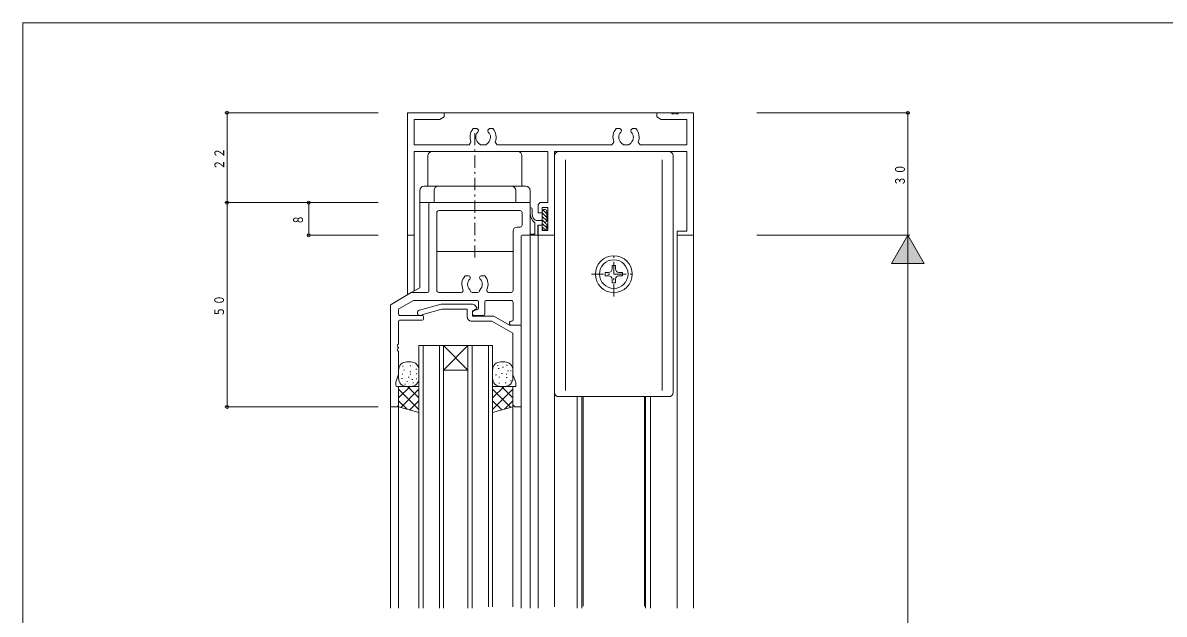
# Model space of a CAD drawing. Units: millimetres on the paper. Extents: x -397 to 397, y -282 to 282.
# Drawn here: x -393.9 to -114.4, y 134.6 to 279.3 of the extents above; entities that cross this region are included whole.
import ezdxf
from ezdxf.enums import TextEntityAlignment as Align

# ---------------------------------------------------------------- set-up
doc = ezdxf.new("R2010")
doc.units = ezdxf.units.MM
doc.linetypes.add('USER3', pattern=[5.5, 3, -1, 0.5, -1])
for name, color, linetype, lineweight in [('0-1_YKK_ZWAK', 7, 'Continuous', 18), ('0-3_YKK_11', 7, 'Continuous', 18), ('0-4_YKK_12', 2, 'Continuous', 18), ('0-6_YKK_13', 4, 'Continuous', 18), ('0-7_YKK_D', 6, 'Continuous', 18)]:
    doc.layers.add(name, color=color, linetype=linetype, lineweight=lineweight)
doc.styles.add('ＭＳ ゴシック', font='')
doc.styles.get('ＭＳ ゴシック').set_extended_font_data('MS Gothic')

msp = doc.modelspace()

# ---------------------------------------------------------------- linework, layer by layer
at = {"layer": '0-1_YKK_ZWAK'}
for p in [(-393.908, -245.7), (376.092, 279.3)]:
    msp.add_line(p, (-393.908, 279.3), dxfattribs=at)
at = {"layer": '0-3_YKK_11'}
for p, q in [((-299.708, 257.3), (-299.708, 227.3)), ((-290.708, 257.3), (-299.708, 257.3)), ((-290.708, 256.3), (-290.708, 257.3)), ((-238.708, 257.3), (-238.708, 256.3)), ((-235.008, 257.3), (-238.708, 257.3)), ((-235.008, 257), (-235.008, 257.3)), ((-234.408, 257.3), (-234.408, 257)), ((-234.008, 257.3), (-234.408, 257.3)), ((-234.008, 257), (-234.008, 257.3)), ((-233.408, 257.3), (-233.408, 257)), ((-229.708, 257.3), (-233.408, 257.3)), ((-229.708, 227.3), (-229.708, 257.3)), ((-298.058, 255.65), (-291.834, 255.65)), ((-298.058, 249.45), (-298.058, 255.65)), ((-291.834, 255.65), (-290.708, 256.3)), ((-238.708, 256.3), (-237.583, 255.65)), ((-237.583, 255.65), (-231.358, 255.65)), ((-234.408, 257), (-235.008, 257)), ((-233.408, 257), (-234.008, 257)), ((-231.358, 255.65), (-231.358, 249.45)), ((-282.758, 253.4), (-283.623, 253.4)), ((-282.358, 253), (-282.758, 253.4)), ((-282.477, 252.577), (-282.358, 252.861)), ((-282.358, 252.861), (-282.358, 253)), ((-279.658, 253.4), (-280.058, 253)), ((-280.058, 253), (-280.058, 252.861)), ((-280.058, 252.861), (-279.94, 252.577)), ((-278.794, 253.4), (-279.658, 253.4)), ((-247.758, 253.4), (-248.623, 253.4)), ((-247.358, 253), (-247.758, 253.4)), ((-247.477, 252.577), (-247.358, 252.861)), ((-247.358, 252.861), (-247.358, 253)), ((-244.658, 253.4), (-245.058, 253)), ((-245.058, 253), (-245.058, 252.861)), ((-245.058, 252.861), (-244.94, 252.577)), ((-243.794, 253.4), (-244.658, 253.4)), ((-284.653, 249.45), (-298.058, 249.45)), ((-284.188, 250.132), (-284.653, 249.45)), ((-282.355, 249.843), (-282.419, 249.968)), ((-281.858, 249.4), (-282.355, 249.843)), ((-280.558, 249.4), (-281.858, 249.4)), ((-280.062, 249.843), (-280.558, 249.4)), ((-279.998, 249.968), (-280.062, 249.843)), ((-277.764, 249.45), (-278.229, 250.132)), ((-249.653, 249.45), (-277.764, 249.45)), ((-249.188, 250.132), (-249.653, 249.45)), ((-247.355, 249.843), (-247.419, 249.968)), ((-246.858, 249.4), (-247.355, 249.843)), ((-245.558, 249.4), (-246.858, 249.4)), ((-245.062, 249.843), (-245.558, 249.4)), ((-244.998, 249.968), (-245.062, 249.843)), ((-242.764, 249.45), (-243.229, 250.132)), ((-231.358, 249.45), (-242.764, 249.45)), ((-298.058, 247.8), (-265.358, 247.8)), ((-298.058, 227.3), (-298.058, 247.8)), ((-265.358, 247.8), (-265.358, 235.3)), ((-263.708, 247.8), (-231.358, 247.8)), ((-263.708, 227.3), (-263.708, 247.8)), ((-231.358, 247.8), (-231.358, 228.3)), ((-294.508, 235), (-294.508, 213.598)), ((-275.708, 235.3), (-294.208, 235.3)), ((-270.008, 235.3), (-275.708, 235.3)), ((-269.708, 227.65), (-269.708, 235)), ((-267.208, 235.3), (-267.708, 234.8)), ((-267.708, 234.8), (-267.708, 232.8)), ((-265.358, 235.3), (-267.208, 235.3)), ((-292.558, 229.3), (-292.558, 232.85)), ((-292.058, 233.35), (-272.158, 233.35)), ((-271.658, 232.85), (-271.658, 229.8)), ((-267.708, 232.8), (-266.708, 232.8)), ((-266.708, 234.1), (-265.358, 234.1)), ((-266.708, 232.8), (-266.708, 234.1)), ((-265.358, 234.1), (-265.358, 228.5)), ((-292.558, 213.8), (-292.558, 229.3)), ((-272.158, 229.3), (-272.858, 229.3)), ((-267.708, 229.8), (-267.708, 227.3)), ((-266.708, 229.8), (-267.708, 229.8)), ((-266.708, 228.5), (-266.708, 229.8)), ((-299.708, 227.3), (-298.058, 227.3)), ((-273.858, 228.3), (-273.858, 213.8)), ((-271.908, 205.6), (-271.908, 227.05)), ((-271.608, 227.35), (-270.008, 227.35)), ((-267.708, 227.3), (-263.708, 227.3)), ((-265.358, 228.5), (-266.708, 228.5)), ((-233.708, 228.3), (-233.708, 227.3)), ((-231.358, 228.3), (-233.708, 228.3)), ((-233.708, 227.3), (-229.708, 227.3)), ((-284.758, 217.4), (-285.482, 217.4)), ((-284.358, 217), (-284.358, 216.861)), ((-282.058, 217), (-282.058, 216.861)), ((-280.935, 217.4), (-281.658, 217.4)), ((-303.758, 210.387), (-298.785, 213.258)), ((-298.635, 213.298), (-294.808, 213.298)), ((-286.591, 213.3), (-292.058, 213.3)), ((-282.558, 213.3), (-283.858, 213.3)), ((-274.358, 213.3), (-279.826, 213.3)), ((-303.908, 185.6), (-303.908, 210.127)), ((-301.808, 209.261), (-298.263, 211.308)), ((-298.113, 211.348), (-282.608, 211.348)), ((-296.789, 208.976), (-291.476, 210.4)), ((-291.476, 210.4), (-283.83, 210.4)), ((-282.964, 209.9), (-282.698, 209.441)), ((-282.308, 209.4), (-282.308, 211.048)), ((-280.808, 208), (-280.808, 211.05)), ((-280.508, 211.35), (-274.358, 211.35)), ((-273.858, 210.85), (-273.858, 206.6)), ((-301.958, 208), (-301.958, 209.001)), ((-301.658, 207.7), (-296.108, 207.7)), ((-291.318, 209.2), (-296.006, 207.944)), ((-295.808, 207.4), (-295.808, 206.8)), ((-285.108, 209.2), (-291.318, 209.2)), ((-285.108, 207.3), (-285.108, 209.2)), ((-282.698, 209.441), (-283.808, 208.8)), ((-283.808, 208.8), (-283.808, 207.5)), ((-283.808, 208.427), (-283.808, 208)), ((-283.808, 207.5), (-278.578, 207.5)), ((-283.658, 208.687), (-283.012, 209.06)), ((-281.108, 207.7), (-283.508, 207.7)), ((-282.862, 209.1), (-282.608, 209.1)), ((-278.578, 207.5), (-274.767, 205.3)), ((-301.958, 200.758), (-301.958, 206.2)), ((-301.658, 206.5), (-296.108, 206.5)), ((-279.099, 206.3), (-284.108, 206.3)), ((-273.908, 203.303), (-279.099, 206.3)), ((-274.767, 205.3), (-271.908, 205.3)), ((-274.708, 206), (-274.708, 205.6)), ((-274.158, 206.3), (-274.408, 206.3)), ((-274.408, 205.3), (-272.208, 205.3)), ((-271.908, 205.3), (-271.908, 185.3)), ((-273.908, 193.222), (-273.908, 203.303)), ((-301.958, 199.758), (-301.958, 199.842)), ((-301.958, 193.137), (-301.958, 198.842)), ((-302.59, 191.349), (-301.976, 193.035)), ((-273.208, 191.299), (-273.908, 193.222)), ((-302.608, 191.246), (-302.608, 190.6)), ((-302.208, 190.3), (-302.308, 190.3)), ((-273.908, 190.3), (-273.208, 190.3)), ((-273.908, 185.8), (-273.908, 190.3)), ((-273.208, 190.3), (-273.208, 191.299)), ((-301.908, 185.8), (-301.908, 190)), ((-303.608, 185.3), (-302.408, 185.3)), ((-273.408, 185.3), (-273.908, 185.8)), ((-271.908, 185.3), (-273.408, 185.3))]:
    msp.add_line(p, q, dxfattribs=at)
for centre, radius, start, end in [((-281.208, 251.3), 3.2, 138.9855, 201.39927), ((-281.208, 251.3), 1.8, 134.79283, 227.72278), ((-281.208, 251.3), 1.8, 312.27722, 45.20717), ((-281.208, 251.3), 3.2, 338.60073, 41.0145), ((-246.208, 251.3), 3.2, 138.9855, 201.39927), ((-246.208, 251.3), 1.8, 134.79283, 227.72278), ((-246.208, 251.3), 1.8, 312.27722, 45.20717), ((-246.208, 251.3), 3.2, 338.60073, 41.0145), ((-294.208, 235), 0.3, 90, 180), ((-270.008, 235), 0.3, 0, 90), ((-292.058, 232.85), 0.5, 90, 180), ((-272.158, 232.85), 0.5, 0, 90), ((-272.858, 228.3), 1, 90, 180), ((-272.158, 229.8), 0.5, 270, 0), ((-271.608, 227.05), 0.3, 90, 180), ((-270.008, 227.65), 0.3, 270, 0), ((-283.208, 215.3), 3.2, 141.63349, 203.91653), ((-285.482, 217.1), 0.3, 90, 141.63349), ((-283.208, 215.3), 1.8, 134.79283, 226.34094), ((-284.758, 217), 0.4, 0, 90), ((-284.758, 216.861), 0.4, 314.79283, 0), ((-281.658, 217), 0.4, 90, 180), ((-281.658, 216.861), 0.4, 180, 225.20717), ((-283.208, 215.3), 1.8, 313.65906, 45.20717), ((-280.935, 217.1), 0.3, 38.36651, 90), ((-283.208, 215.3), 3.2, 336.08347, 38.36651), ((-298.635, 212.998), 0.3, 90, 120), ((-294.808, 213.598), 0.3, 270, 0), ((-292.058, 213.8), 0.5, 180, 270), ((-286.591, 213.8), 0.5, 270, 23.91653), ((-284.658, 213.781), 0.3, 1.38005, 46.34094), ((-283.858, 213.8), 0.5, 181.38005, 270), ((-282.558, 213.8), 0.5, 270, 358.61995), ((-281.759, 213.781), 0.3, 133.65906, 178.61995), ((-279.826, 213.8), 0.5, 156.08347, 270), ((-274.358, 213.8), 0.5, 270, 0), ((-303.608, 210.127), 0.3, 120, 180), ((-298.113, 211.048), 0.3, 90, 120), ((-283.83, 209.4), 1, 30, 90), ((-282.608, 211.048), 0.3, 0, 90), ((-280.508, 211.05), 0.3, 90, 180), ((-274.358, 210.85), 0.5, 0, 90), ((-301.658, 209.001), 0.3, 120, 180), ((-301.658, 208), 0.3, 180, 270), ((-296.608, 208.3), 0.7, 105, 329.41531), ((-296.108, 207.4), 0.3, 0, 90), ((-296.108, 206.8), 0.3, 270, 0), ((-284.108, 207.3), 1, 180, 270), ((-283.508, 208.427), 0.3, 120.00073, 180), ((-283.508, 208), 0.3, 180, 270), ((-282.863, 208.8), 0.3, 90, 119.93212), ((-282.608, 209.4), 0.3, 270, 0), ((-281.108, 208), 0.3, 270, 0), ((-301.658, 206.2), 0.3, 90, 180), ((-274.408, 206), 0.3, 90, 180), ((-274.408, 205.6), 0.3, 180, 270), ((-274.158, 206.6), 0.3, 270, 0), ((-272.208, 205.6), 0.3, 270, 0), ((-301.958, 200.3), 0.3, 113.57818, 246.42182), ((-301.958, 199.3), 0.3, 113.57818, 246.42182), ((-302.158, 200.758), 0.2, 293.57818, 0), ((-302.158, 199.842), 0.2, 0, 66.42182), ((-302.158, 199.758), 0.2, 293.57818, 0), ((-302.158, 198.842), 0.2, 0, 66.42182), ((-302.258, 193.137), 0.3, 340.00383, 0), ((-302.308, 191.246), 0.3, 160.00469, 180), ((-302.308, 190.6), 0.3, 180, 270), ((-302.208, 190), 0.3, 0, 90), ((-303.608, 185.6), 0.3, 180, 270), ((-302.408, 185.8), 0.5, 270, 0)]:
    msp.add_arc(centre, radius, start, end, dxfattribs=at)
at = {"layer": '0-4_YKK_12'}
for p, q in [((-229.708, 257.3), (-291.008, 257.3)), ((-229.708, 136.038), (-229.708, 257.3)), ((-296.708, 235.3), (-296.708, 214.457)), ((-299.708, 227.3), (-298.058, 227.3)), ((-299.708, 212.725), (-299.708, 227.3)), ((-298.058, 213.678), (-298.058, 227.3)), ((-269.708, 136.038), (-269.708, 227.845)), ((-267.708, 136.038), (-267.708, 227.845)), ((-267.708, 227.3), (-263.708, 227.3)), ((-233.708, 227.3), (-229.708, 227.3)), ((-233.708, 136.038), (-233.708, 227.3)), ((-296.708, 214.457), (-298.785, 213.258)), ((-263.708, 136.329), (-263.708, 207.3)), ((-296.908, 136.038), (-296.908, 200.3)), ((-296.908, 200.3), (-278.908, 200.3)), ((-295.908, 136.038), (-295.908, 200.3)), ((-291.908, 136.038), (-291.908, 200.3)), ((-290.908, 136.038), (-290.908, 200.3)), ((-290.908, 200.3), (-284.908, 194.3)), ((-284.908, 136.038), (-284.908, 200.3)), ((-283.908, 136.038), (-283.908, 200.3)), ((-279.908, 136.329), (-279.908, 200.3)), ((-278.908, 136.329), (-278.908, 200.3)), ((-258.208, 187.8), (-258.208, 136.024)), ((-257.008, 187.8), (-257.008, 136.024)), ((-241.408, 187.8), (-241.408, 136.024)), ((-240.208, 187.8), (-240.208, 136.038)), ((-303.908, 136.038), (-303.908, 185.6)), ((-301.908, 136.038), (-301.908, 185.8)), ((-273.908, 136.329), (-273.908, 185.3)), ((-271.908, 136.038), (-271.908, 185.3))]:
    msp.add_line(p, q, dxfattribs=at)
msp.add_lwpolyline([(-284.908, 200.3), (-290.908, 194.3), (-284.908, 194.3)], dxfattribs=at)
at = {"layer": '0-6_YKK_13', "linetype": 'USER3'}
for p, q in [((-283.208, 252.321), (-283.208, 221.14)), ((-249.208, 212.3), (-249.208, 223.3)), ((-254.708, 217.8), (-243.708, 217.8)), ((-301.908, 190.3), (-301.908, 185.3)), ((-273.908, 185.3), (-273.908, 190.3))]:
    msp.add_line(p, q, dxfattribs=at)
at = {"layer": '0-6_YKK_13'}
for p, q in [((-294.708, 246.8), (-294.708, 239.3)), ((-272.708, 247.8), (-293.708, 247.8)), ((-271.708, 246.8), (-271.708, 239.3)), ((-263.708, 246.8), (-263.708, 227.3)), ((-262.708, 247.8), (-235.708, 247.8)), ((-234.708, 246.8), (-234.708, 188.8)), ((-261.038, 245.8), (-261.038, 227.3)), ((-237.378, 245.8), (-237.378, 189.3)), ((-296.708, 235.3), (-296.708, 238.3)), ((-283.208, 239.3), (-295.708, 239.3)), ((-293.208, 238.3), (-293.208, 235.3)), ((-283.208, 239.3), (-270.708, 239.3)), ((-273.208, 238.3), (-273.208, 235.3)), ((-269.708, 235.3), (-269.708, 238.3)), ((-294.558, 235.3), (-296.708, 235.3)), ((-294.558, 235.3), (-269.708, 235.3)), ((-269.708, 233.786), (-269.708, 232.747)), ((-269.208, 233.786), (-269.208, 232.747)), ((-266.708, 229.8), (-266.708, 233.2)), ((-266.708, 232.769), (-265.608, 231.669)), ((-266.583, 233.491), (-265.608, 232.517)), ((-266.308, 233.6), (-266.008, 233.6)), ((-265.608, 233.2), (-265.608, 230.65)), ((-268.508, 227.6), (-268.508, 230.347)), ((-266.708, 230.9), (-267.951, 230.9)), ((-267.808, 227.3), (-267.808, 229.8)), ((-267.808, 229.8), (-266.708, 229.8)), ((-266.708, 231.92), (-265.608, 230.82)), ((-266.708, 231.072), (-265.894, 230.257)), ((-266.708, 230.223), (-265.608, 229.123)), ((-266.708, 228.9), (-266.708, 229.8)), ((-266.708, 229.375), (-265.862, 228.528)), ((-265.702, 230.065), (-265.608, 229.972)), ((-265.608, 230.05), (-265.608, 228.9)), ((-268.508, 227.6), (-269.458, 227.6)), ((-269.458, 227.3), (-267.808, 227.3)), ((-266.308, 228.5), (-266.008, 228.5)), ((-263.708, 227.3), (-263.708, 188.8)), ((-261.038, 227.3), (-261.038, 189.3)), ((-283.208, 223.3), (-292.558, 223.3)), ((-283.208, 223.3), (-273.858, 223.3)), ((-249.628, 219.9), (-249.628, 219.06)), ((-248.788, 219.9), (-249.628, 219.9)), ((-248.788, 219.06), (-248.788, 219.9)), ((-247.108, 218.22), (-247.948, 218.22)), ((-247.108, 217.38), (-247.108, 218.22)), ((-251.308, 217.38), (-250.468, 217.38)), ((-249.628, 216.54), (-249.628, 215.7)), ((-249.628, 215.7), (-248.788, 215.7)), ((-248.788, 215.7), (-248.788, 216.54)), ((-247.948, 217.38), (-247.108, 217.38)), ((-299.908, 196.3), (-298.908, 196.3)), ((-276.908, 196.3), (-275.908, 196.3)), ((-301.908, 194.3), (-301.908, 192.3)), ((-301.055, 193.329), (-300.855, 193.329)), ((-300.964, 195.247), (-300.764, 195.247)), ((-300.644, 194.265), (-300.444, 194.265)), ((-299.137, 193.9), (-298.937, 193.9)), ((-299.105, 193.269), (-298.905, 193.269)), ((-299.068, 195.339), (-298.868, 195.339)), ((-297.652, 194.562), (-297.452, 194.562)), ((-297.606, 193.42), (-297.406, 193.42)), ((-296.908, 194.3), (-296.908, 192.3)), ((-278.908, 194.3), (-278.908, 192.3)), ((-278.15, 193.16), (-277.95, 193.16)), ((-277.709, 195.44), (-277.509, 195.44)), ((-277.489, 194.68), (-277.289, 194.68)), ((-276.696, 193.446), (-276.496, 193.446)), ((-276.431, 194.989), (-276.231, 194.989)), ((-275.572, 193.303), (-275.372, 193.303)), ((-275.473, 195.484), (-275.273, 195.484)), ((-275.219, 194.151), (-275.019, 194.151)), ((-274.514, 194.118), (-274.314, 194.118)), ((-273.908, 194.3), (-273.908, 192.3)), ((-299.08, 190.3), (-301.908, 187.472)), ((-296.908, 190.3), (-301.908, 190.3)), ((-301.169, 192.278), (-300.969, 192.278)), ((-300.37, 190.84), (-300.17, 190.84)), ((-299.913, 191.548), (-299.713, 191.548)), ((-299.908, 190.3), (-298.908, 190.3)), ((-296.908, 187.472), (-299.737, 190.3)), ((-299.548, 192.575), (-299.348, 192.575)), ((-298.634, 191.982), (-298.434, 191.982)), ((-298.451, 191.159), (-298.251, 191.159)), ((-297.629, 192.164), (-297.429, 192.164)), ((-273.908, 190.3), (-278.908, 190.3)), ((-276.08, 190.3), (-278.908, 187.472)), ((-277.379, 192.576), (-277.179, 192.576)), ((-277.379, 191.1), (-277.179, 191.1)), ((-276.908, 190.3), (-275.908, 190.3)), ((-273.908, 187.472), (-276.737, 190.3)), ((-275.77, 191.155), (-275.57, 191.155)), ((-275.528, 192.521), (-275.328, 192.521)), ((-274.481, 191.695), (-274.281, 191.695)), ((-296.908, 184.643), (-301.908, 189.643)), ((-296.908, 189.643), (-301.39, 185.161)), ((-273.908, 189.643), (-278.908, 184.643)), ((-274.426, 185.161), (-278.908, 189.643)), ((-262.708, 187.8), (-235.708, 187.8)), ((-256.708, 187.8), (-256.708, 136.523)), ((-241.708, 187.8), (-241.708, 136.523)), ((-299.839, 184.746), (-301.908, 186.815)), ((-296.908, 183.96), (-301.908, 185.3)), ((-296.908, 186.815), (-299.159, 184.564)), ((-276.657, 184.564), (-278.908, 186.815)), ((-278.908, 183.96), (-273.908, 185.3)), ((-273.908, 186.815), (-275.977, 184.746)), ((-296.908, 183.986), (-296.929, 183.966)), ((-278.888, 183.966), (-278.908, 183.986))]:
    msp.add_line(p, q, dxfattribs=at)
msp.add_lwpolyline([(-250.468, 218.22), (-251.308, 218.22), (-251.308, 217.38)], dxfattribs=at)
for radius in [4.5, 3.5]:
    msp.add_circle((-249.208, 217.8), radius, dxfattribs=at)
for centre, radius, start, end in [((-293.708, 246.8), 1, 90, 180), ((-272.708, 246.8), 1, 0, 90), ((-262.708, 246.8), 1, 90, 180), ((-235.708, 246.8), 1, 0, 90), ((-295.708, 238.3), 1, 90, 180), ((-292.208, 238.3), 1, 90, 180), ((-274.208, 238.3), 1, 0, 90), ((-270.708, 238.3), 1, 0, 90), ((-269.458, 233.786), 0.25, 0, 180), ((-266.708, 232.747), 3, 180, 233.1301), ((-266.708, 232.747), 2.5, 180, 216.63334), ((-266.308, 233.2), 0.4, 90, 180), ((-266.008, 233.2), 0.4, 0, 90), ((-267.951, 231.9), 1, 220.18666, 270), ((-265.608, 230.35), 0.3, 90, 270), ((-269.458, 227.45), 0.15, 90, 270), ((-266.308, 228.9), 0.4, 180, 270), ((-266.008, 228.9), 0.4, 270, 0), ((-250.468, 219.06), 0.84, 270, 0), ((-247.948, 219.06), 0.84, 180, 270), ((-250.468, 216.54), 0.84, 0, 90), ((-247.948, 216.54), 0.84, 90, 180), ((-299.908, 194.3), 2, 90, 180), ((-298.908, 194.3), 2, 0, 90), ((-276.908, 194.3), 2, 90, 180), ((-275.908, 194.3), 2, 0, 90), ((-299.908, 192.3), 2, 180, 270), ((-298.908, 192.3), 2, 270, 0), ((-276.908, 192.3), 2, 180, 270), ((-275.908, 192.3), 2, 270, 0), ((-262.708, 188.8), 1, 180, 270), ((-235.708, 188.8), 1, 270, 0)]:
    msp.add_arc(centre, radius, start, end, dxfattribs=at)
at = {"layer": '0-7_YKK_D'}
for p, q in [((-306.908, 257.3), (-344.408, 257.3)), ((-343.908, 257.3), (-343.908, 235.3)), ((-214.208, 257.3), (-176.708, 257.3)), ((-177.208, 227.3), (-177.208, 257.3)), ((-306.908, 235.3), (-344.408, 235.3)), ((-306.908, 235.3), (-344.408, 235.3)), ((-343.908, 235.3), (-343.908, 185.3)), ((-306.908, 235.3), (-324.408, 235.3)), ((-323.908, 235.3), (-323.908, 227.3)), ((-306.908, 227.3), (-324.408, 227.3)), ((-214.208, 227.3), (-176.708, 227.3)), ((-214.208, 227.3), (-176.708, 227.3)), ((-177.208, 227.296), (-181.208, 220.368)), ((-177.208, 227.3), (-177.208, -155.7)), ((-177.208, 227.296), (-173.208, 220.368)), ((-181.208, 220.368), (-173.208, 220.368)), ((-306.908, 185.3), (-344.408, 185.3))]:
    msp.add_line(p, q, dxfattribs=at)
for centre, start, end in [((-343.908, 257.3), 0, 180), ((-343.908, 257.3), 180, 0), ((-177.208, 257.3), 0, 180), ((-177.208, 257.3), 180, 0), ((-343.908, 235.3), 0, 180), ((-343.908, 235.3), 0, 180), ((-343.908, 235.3), 180, 0), ((-343.908, 235.3), 180, 0), ((-323.908, 235.3), 0, 180), ((-323.908, 235.3), 180, 0), ((-323.908, 227.3), 0, 180), ((-323.908, 227.3), 180, 0), ((-343.908, 185.3), 0, 180), ((-343.908, 185.3), 180, 0)]:
    msp.add_arc(centre, 0.375, start, end, dxfattribs=at)
msp.add_solid([(-177.208, 227.296), (-173.208, 220.368), (-181.208, 220.368)], dxfattribs=at)

# ---------------------------------------------------------------- texts
at = {"layer": '0-7_YKK_D', "color": 7, "style": 'ＭＳ ゴシック', "width": 0.75}
msp.add_text('８', height=2.39, rotation=90, dxfattribs=at).set_placement((-324.608, 229.855), align=Align.BOTTOM_LEFT)
at = {"layer": '0-7_YKK_D', "color": 7, "char_height": 2.39, "attachment_point": 7, "rotation": 90, "style": 'ＭＳ ゴシック'}
for s, insert in [('\\T1.17;\\W0.75;２２', (-344.608, 243.355)), ('\\T1.17;\\W0.75;３０', (-177.908, 239.355)), ('\\T1.17;\\W0.75;５０', (-344.608, 207.355))]:
    msp.add_mtext(s, dxfattribs=dict(at, insert=insert))

doc.saveas('drawing.dxf')
